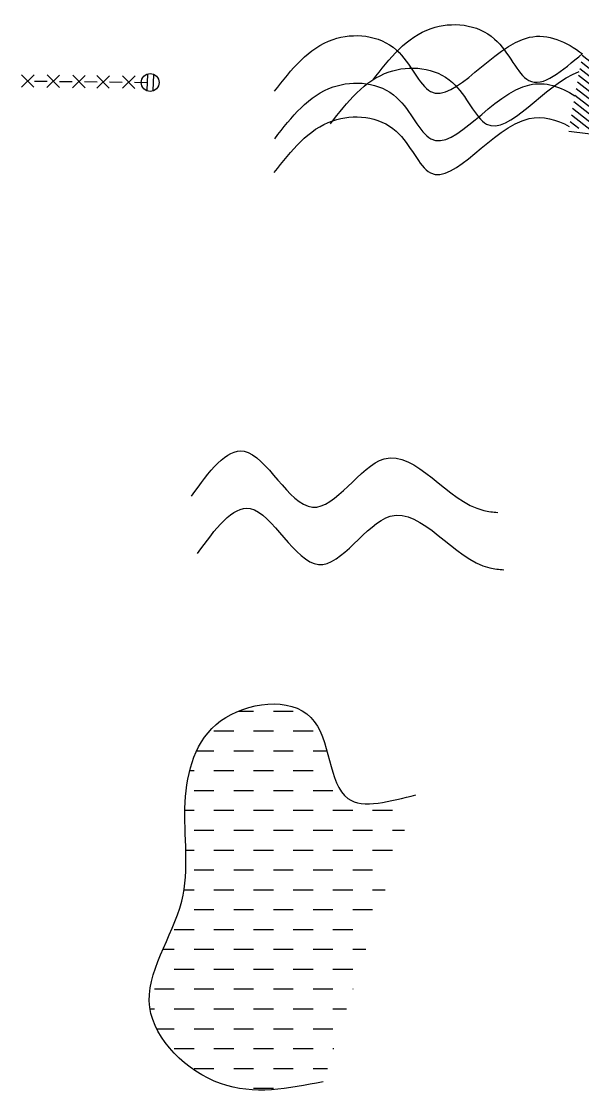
# Paper-space layout 'OBSERVAÇÕES' of a CAD drawing. Extents: x -300443 to 1108, y -9195518 to 518.
# Drawn here: x 615.6 to 705.4, y 260.1 to 431.9 of the extents above; entities that cross this region are included whole.
import ezdxf

# ---------------------------------------------------------------- set-up
doc = ezdxf.new("R2010")
doc.units = 0
doc.header["$MEASUREMENT"] = 0
doc.layers.get('0').update_dxf_attribs({"linetype": 'CONTINUOUS'})
doc.layers.add('CERCA', color=7, linetype='CONTINUOUS')
doc.layers.add('Terreno', color=7, linetype='CONTINUOUS')

# ---------------------------------------------------------------- blocks, each defined once
blk = doc.blocks.new('cer1')
at = {"color": 251}
for p, q in [((-18.089952, 1.076553), (-20.098352, -0.915012)), ((-20.089935, 1.08497), (-18.098369, -0.923429)), ((-17.999841, 0.075754), (-15.999858, 0.067337)), ((-14.014811, 1.059402), (-16.023211, -0.932163)), ((-16.014793, 1.067819), (-14.023228, -0.94058)), ((-13.999876, 0.05892), (-11.999894, 0.050503)), ((-9.901149, 1.04209), (-11.909549, -0.949476)), ((-11.901132, 1.050507), (-9.909566, -0.957893)), ((-9.999911, 0.042086), (-7.999929, 0.033669)), ((-6.035266, 1.02582), (-8.043665, -0.965746)), ((-8.035248, 1.034237), (-6.043683, -0.974163)), ((-5.999947, 0.025251), (-3.999965, 0.016834)), ((-1.92393, 1.008517), (-3.932329, -0.983049)), ((-3.923912, 1.016934), (-1.932347, -0.991466)), ((-1.999982, 0.008417), (0, 0))]:
    blk.add_line(p, q, dxfattribs=at)
blk = doc.blocks.new('000')
at = {"color": 251, "linetype": 'Continuous'}
for p, q in [((1027.800488, 614.127496), (1027.800488, 616.750395)), ((1028.780488, 614.127496), (1028.780488, 616.750395))]:
    blk.add_line(p, q, dxfattribs=at)
at = {"color": 251}
blk.add_circle((1028.290488, 615.438945), 1.423956, dxfattribs=at)

psp = doc.layouts.new('OBSERVAÇÕES')

# ---------------------------------------------------------------- hatches: boundary and pattern name
at = {"layer": 'Terreno'}
h = psp.add_hatch(dxfattribs=at)
h.set_pattern_fill('LINE', color=35, scale=0.3, angle=141.8911, style=0)
h.set_pattern_definition([(141.891112353, (6333597.31455, -6373934.4671), (-0.58784293409, -0.749464432), [])])
h.paths.add_polyline_path([(705.38, 426.76), (703.25, 415.08), (722.92, 411.49), (725.25, 424.24)])
h = psp.add_hatch(dxfattribs=at)
h.set_pattern_fill('DASH', color=133, style=0)
h.set_pattern_definition([(0, (-1169468.126, -8712624.523), (3.175, 3.175), [3.175, -3.175])])
edge = h.paths.add_edge_path()
edge.add_spline(control_points=[(667.83, 307.61), (664.69, 309.86), (665.55, 324.8), (644.72, 322.23), (640.58, 306.21), (643.69, 290.5), (631.27, 274.39), (643.19, 262.87), (649.84, 261.33), (651.05, 261.17)], knot_values=[12.746477, 12.746477, 12.746477, 12.746477, 27.022307, 41.470292, 55.661766, 71.514102, 89.236218, 105.855215, 109.509851, 109.509851, 109.509851, 109.509851], degree=3, periodic=0)
edge.add_line((651.05, 261.17), (667.83, 307.61))
edge = h.paths.add_edge_path()
edge.add_spline(control_points=[(678.7, 308.2), (674.69, 307.2), (670.22, 305.9), (667.83, 307.61)], knot_values=[109.509851, 109.509851, 109.509851, 109.509851, 120.391742, 120.391742, 120.391742, 120.391742], degree=3, periodic=0)
edge.add_line((667.83, 307.61), (651.05, 261.17))
edge.add_spline(control_points=[(651.05, 261.17), (655.26, 260.61), (659.55, 261.47), (663.85, 262.32)], knot_values=[0, 0, 0, 0, 12.746477, 12.746477, 12.746477, 12.746477], degree=3, periodic=0)
edge.add_line((663.85, 262.32), (678.7, 308.2))

# ---------------------------------------------------------------- linework, layer by layer
at = {"layer": 'Terreno', "color": 35}
psp.add_line((703.19, 414.35), (723.05, 411.83), dxfattribs=at)
at = {"layer": 'Terreno', "color": 150}
for points, knots in [([(671.8, 422.47), (674.49, 425.95), (679.41, 432.27), (692, 431.28), (696.61, 418.97), (702.05, 424.01), (705.38, 426.76)], [0, 0, 0, 0, 12.513338, 22.789938, 31.395742, 42.047653, 42.047653, 42.047653, 42.047653]), ([(656.09, 420.72), (658.79, 424.19), (663.7, 430.51), (676.3, 429.52), (682.05, 414.14), (693.84, 432.68), (702.82, 428.67), (705.36, 426.68)], [0, 0, 0, 0, 12.513338, 22.789938, 31.395742, 49.432697, 58.340273, 58.340273, 58.340273, 58.340273]), ([(665.04, 415.52), (667.74, 418.99), (672.65, 425.31), (685.25, 424.33), (690.85, 409.35), (699.19, 421.84), (704.85, 423.87)], [0, 0, 0, 0, 12.513338, 22.789938, 31.395742, 48.444056, 48.444056, 48.444056, 48.444056]), ([(656.13, 413.13), (658.82, 416.6), (663.74, 422.92), (676.33, 421.93), (682.09, 406.55), (693.4, 424.34), (701.9, 421.46), (704.14, 419.99)], [0, 0, 0, 0, 12.513338, 22.789938, 31.395742, 49.432697, 56.908957, 56.908957, 56.908957, 56.908957]), ([(656.05, 407.71), (658.75, 411.18), (663.66, 417.51), (676.26, 416.52), (682.01, 401.13), (693.02, 418.46), (701.22, 416.23), (703.25, 415.08)], [0, 0, 0, 0, 12.513338, 22.789938, 31.395742, 49.432697, 56.010398, 56.010398, 56.010398, 56.010398])]:
    psp.add_open_spline(points, degree=3, knots=knots, dxfattribs=at)
at = {"layer": 'Terreno', "color": 5}
for points in [[(642.79, 355.99), (651.22, 363.15), (662.15, 354.21), (673.64, 361.94), (689.56, 353.68), (691.81, 353.37)], [(643.76, 346.81), (652.19, 353.97), (663.12, 345.03), (674.61, 352.76), (690.53, 344.5), (692.78, 344.19)]]:
    psp.add_spline(points, degree=3, dxfattribs=at)
at = {"layer": 'Terreno', "color": 133}
psp.add_open_spline([(663.85, 262.32), (658.32, 261.22), (647.19, 259), (631.27, 274.39), (643.69, 290.5), (640.58, 306.21), (644.72, 322.23), (665.55, 324.8), (664.36, 304.2), (674.69, 307.2), (678.7, 308.2)], degree=3, knots=[0, 0, 0, 0, 16.401113, 33.02011, 50.742226, 66.594562, 80.786036, 95.234021, 109.509851, 120.391742, 120.391742, 120.391742, 120.391742], dxfattribs=at)

# ---------------------------------------------------------------- block references
at = {"rotation": 177.670099}
psp.add_blockref('000', (1688.64, 995.24), dxfattribs=at)
at = {"layer": 'CERCA', "color": 251, "rotation": 359.594646}
psp.add_blockref('cer1', (635.69, 422.14), dxfattribs=at)

doc.saveas('drawing.dxf')
